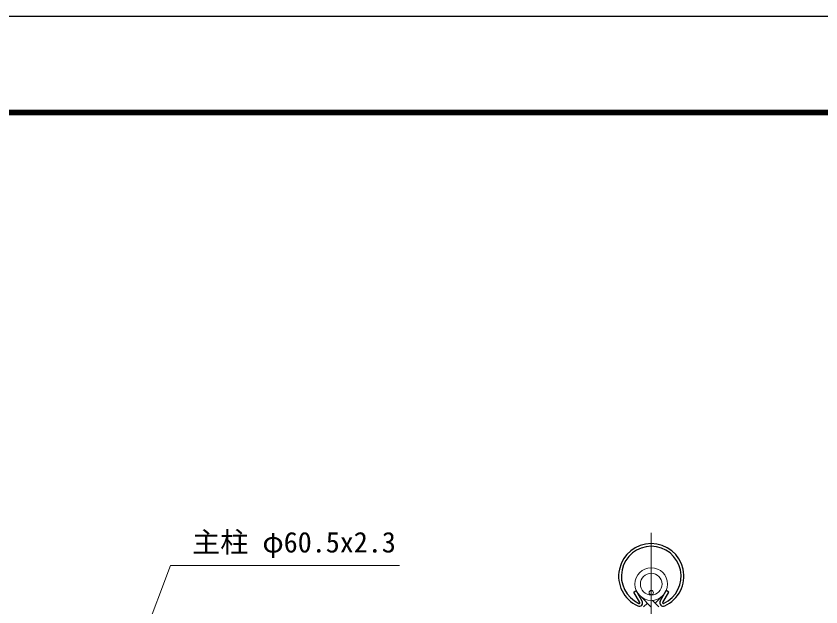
# Model space of a CAD drawing. Units: millimetres, scale not verified. Extents: x -8399 to 8401, y -5940 to 5940.
# Drawn here: x -2166 to 1592, y 3181 to 5940 of the extents above; entities that cross this region are included whole.
import ezdxf
from ezdxf.enums import TextEntityAlignment as Align

# ---------------------------------------------------------------- set-up
doc = ezdxf.new("R2010")
doc.units = ezdxf.units.MM
doc.header["$LTSCALE"] = 20
doc.linetypes.add('USER1', pattern=[50.8, 31.75, -6.35, 6.35, -6.35])
for name, color, linetype, lineweight in [('0-1_D-STR1', 1, 'Continuous', 25), ('0-4_D-BMK', 2, 'USER1', 13), ('0-8_D-STR3', 3, 'Continuous', 13), ('0-9_D-STR-TXT', 7, 'Continuous', 13), ('0-D_D-STR2', 7, 'Continuous', 13), ('0-E_D-TTL', 7, 'Continuous', 25)]:
    doc.layers.add(name, color=color, linetype=linetype, lineweight=lineweight)
doc.styles.add('ＭＳ ゴシック', font='')
doc.styles.get('ＭＳ ゴシック').set_extended_font_data('MS Gothic')

msp = doc.modelspace()

# ---------------------------------------------------------------- linework, layer by layer
at = {"layer": '0-1_D-STR1'}
for p, q in [((718.03, 3250.85), (729.14, 3257.26)), ((746.1, 3202.22), (718.03, 3250.85)), ((757.22, 3208.64), (729.14, 3257.26)), ((841.77, 3208.64), (869.84, 3257.26)), ((852.88, 3202.22), (880.95, 3250.85)), ((880.95, 3250.85), (869.84, 3257.26))]:
    msp.add_line(p, q, dxfattribs=at)
for centre, radius, start, end in [((799.49, 3324.87), 152.4, 294.32478, 245.67522), ((799.49, 3324.87), 139.57, 294.32478, 245.67522), ((743.33, 3200.62), 16.04, 245.67522, 30), ((743.33, 3200.62), 3.21, 245.67522, 30), ((855.66, 3200.62), 16.04, 150, 294.32478), ((855.66, 3200.62), 3.21, 150, 294.32478)]:
    msp.add_arc(centre, radius, start, end, dxfattribs=at)
at = {"layer": '0-4_D-BMK'}
msp.add_line((799.49, 3527.27), (799.49, 1022.62), dxfattribs=at)
at = {"layer": '0-8_D-STR3'}
msp.add_circle((799.49, 3247.69), 10.4, dxfattribs=at)
at = {"layer": '0-9_D-STR-TXT'}
msp.add_lwpolyline([(-376.23, 3374.48), (-1445.59, 3374.48), (-1568.27, 3046.99)], dxfattribs=at)
at = {"layer": '0-D_D-STR2'}
for p, q in [((799.49, 3180.75), (752.04, 3228.2)), ((763.71, 3181.27), (781.34, 3198.9)), ((835.27, 3181.27), (804.73, 3211.8)), ((817.64, 3198.9), (846.94, 3228.2))]:
    msp.add_line(p, q, dxfattribs=at)
for radius in [76.2, 50.53]:
    msp.add_circle((799.49, 3287.82), radius, dxfattribs=at)
at = {"layer": '0-E_D-TTL', "color": 2}
msp.add_lwpolyline([(-8399.36, 5940.45), (8400.64, 5940.45), (8400.64, -5939.55), (-8399.36, -5939.55)], close=True, dxfattribs=at)
at = {"layer": '0-E_D-TTL'}
for points in [[(-7859.36, 5500.45), (7860.64, 5500.45), (7860.64, -5499.55), (-7859.36, -5499.55)], [(-7854.36, 5495.45), (7855.64, 5495.45), (7855.64, -5494.55), (-7854.36, -5494.55)], [(-7849.36, 5490.45), (7850.64, 5490.45), (7850.64, -5489.55), (-7849.36, -5489.55)], [(-7844.36, 5485.45), (7845.64, 5485.45), (7845.64, -5484.55), (-7844.36, -5484.55)], [(-7839.36, 5480.45), (7840.64, 5480.45), (7840.64, -5479.55), (-7839.36, -5479.55)]]:
    msp.add_lwpolyline(points, close=True, dxfattribs=at)

# ---------------------------------------------------------------- texts
at = {"layer": '0-9_D-STR-TXT', "style": 'ＭＳ ゴシック'}
msp.add_text('主柱 φ60.5x2.3', height=96.19, dxfattribs=at).set_placement((-1343.75, 3406.51), align=Align.BOTTOM_LEFT)

doc.saveas('drawing.dxf')
